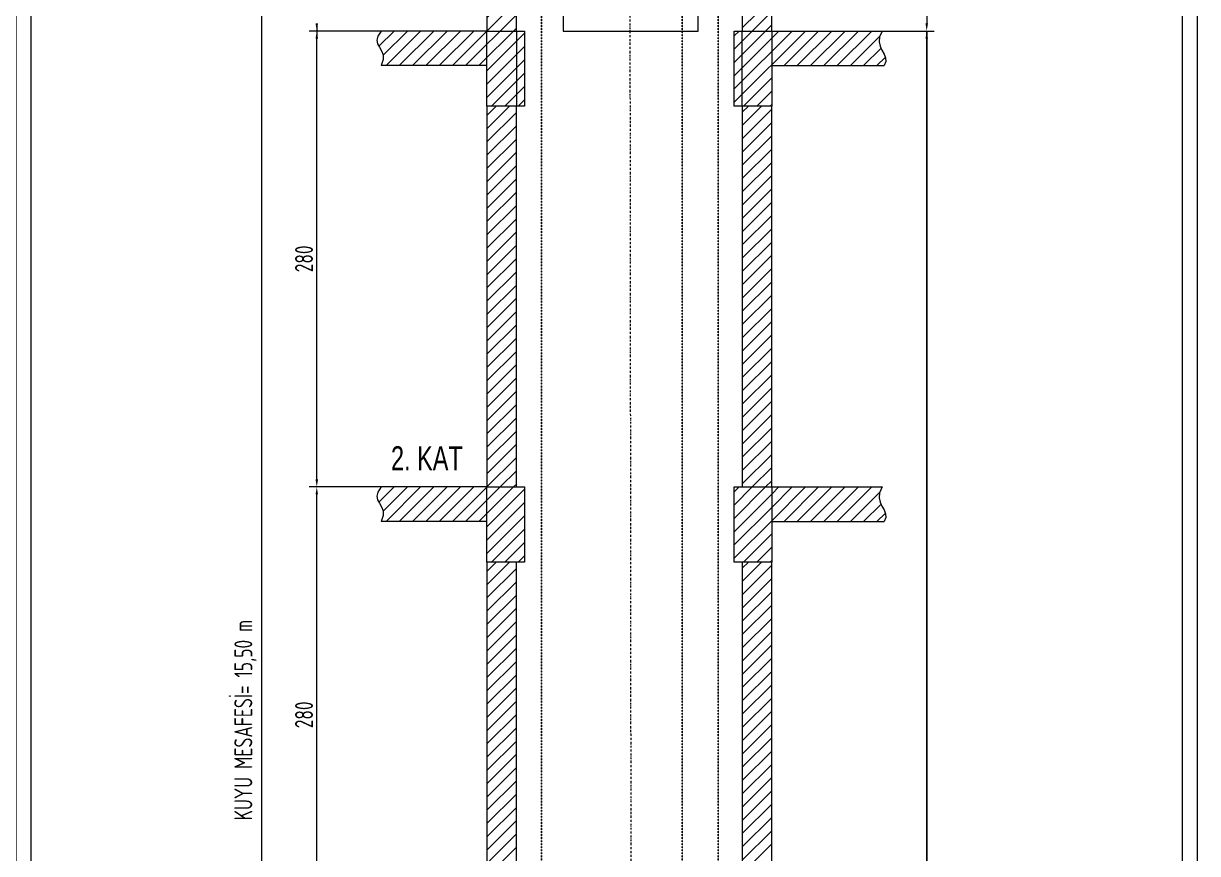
# Model space of a CAD drawing. Extents: x 273215 to 281797, y -454106 to -451256.
# Drawn here: x 280166 to 280948, y -453150 to -452597 of the extents above; entities that cross this region are included whole.
import ezdxf

# ---------------------------------------------------------------- set-up
doc = ezdxf.new("R2010")
doc.units = 0
doc.header["$MEASUREMENT"] = 0
doc.linetypes.add('DASHDOT2', pattern=[0.5, 0.25, -0.125, 0, -0.125])
doc.layers.get('0').update_dxf_attribs({"linetype": 'CONTINUOUS'})
for name, color, linetype, lineweight in [('2', 2, 'CONTINUOUS', 25), ('kaçış', 240, 'CONTINUOUS', 35), ('MİMARİKOLON', 7, 'CONTINUOUS', 50)]:
    doc.layers.add(name, color=color, linetype=linetype, lineweight=lineweight)
for name, color, linetype in [('Kolon', 7, 'CONTINUOUS'), ('YAZI', 7, 'CONTINUOUS'), ('YAZI1', 240, 'CONTINUOUS'), ('ıvır zıvır', 225, 'CONTINUOUS')]:
    doc.layers.add(name, color=color, linetype=linetype)
doc.styles.add('engiasn', font='isocpeur.ttf', dxfattribs={"width": 0.7, "height": 12})
doc.styles.add('STYLE4', font='arial.ttf')
pattern_1 = [(45, (303957.9084, -343682.39), (-4.41941738, 4.41941738), [])]

msp = doc.modelspace()

# ---------------------------------------------------------------- hatches: boundary and pattern name
at = {"layer": 'ıvır zıvır', "lineweight": 15, "ltscale": 2}
h = msp.add_hatch(dxfattribs=at)
h.set_pattern_fill('ANSI31', scale=50, style=0)
h.set_pattern_definition(pattern_1)
h.paths.add_polyline_path([(280664.28, -452348.17), (280644.65, -452348.17), (280644.65, -452601.87), (280664.28, -452601.87)])
h.paths.add_polyline_path([(280474.57, -452601.87), (280494.2, -452601.87), (280494.2, -452348.17), (280474.57, -452348.17)])
h.paths.add_polyline_path([(280499.57, -452601.87), (280474.57, -452601.87), (280474.57, -452651.87), (280499.57, -452651.87)])
h.paths.add_polyline_path([(280474.57, -452624.94), (280474.57, -452601.87), (280404.21, -452601.87), (280401.84, -452605.22), (280401.2, -452607.99), (280401.76, -452610.38), (280403, -452612.64), (280404.38, -452615), (280405.4, -452617.68), (280405.51, -452620.92), (280404.21, -452624.94)])
h.paths.add_polyline_path([(280639.28, -452651.87), (280664.28, -452651.87), (280664.28, -452601.87), (280639.28, -452601.87)])
h.paths.add_polyline_path([(280739.32, -452624.94), (280740.38, -452622.2), (280740.17, -452619.66), (280739.14, -452617.19), (280737.76, -452614.68), (280736.49, -452612), (280735.8, -452609.06), (280736.15, -452605.72), (280737.99, -452601.87), (280664.28, -452601.87), (280664.28, -452624.94)])
h = msp.add_hatch(dxfattribs=at)
h.set_pattern_fill('ANSI31', scale=50, style=0)
h.set_pattern_definition(pattern_1)
h.paths.add_polyline_path([(280664.28, -452348.17), (280644.65, -452348.17), (280644.65, -452601.87), (280664.28, -452601.87)])
h.paths.add_polyline_path([(280474.57, -452601.87), (280494.2, -452601.87), (280494.2, -452348.17), (280474.57, -452348.17)])
h.paths.add_polyline_path([(280499.57, -452601.87), (280474.57, -452601.87), (280474.57, -452651.87), (280499.57, -452651.87)])
h.paths.add_polyline_path([(280474.57, -452624.94), (280474.57, -452601.87), (280404.21, -452601.87), (280401.84, -452605.22), (280401.2, -452607.99), (280401.76, -452610.38), (280403, -452612.64), (280404.38, -452615), (280405.4, -452617.68), (280405.51, -452620.92), (280404.21, -452624.94)])
h.paths.add_polyline_path([(280639.28, -452651.87), (280664.28, -452651.87), (280664.28, -452601.87), (280639.28, -452601.87)])
h.paths.add_polyline_path([(280739.32, -452624.94), (280740.38, -452622.2), (280740.17, -452619.66), (280739.14, -452617.19), (280737.76, -452614.68), (280736.49, -452612), (280735.8, -452609.06), (280736.15, -452605.72), (280737.99, -452601.87), (280664.28, -452601.87), (280664.28, -452624.94)])

# ---------------------------------------------------------------- linework, layer by layer
msp.add_line((280767.59, -452601.87), (280767.59, -453769.25))
at = {"layer": '2', "color": 4, "linetype": 'DASHDOT2', "ltscale": 0.25}
for p, q in [((280511, -452336.49), (280511, -453745.13)), ((280604.57, -452336.49), (280604.57, -453745.51)), ((280628.57, -452336.49), (280628.57, -453878.5))]:
    msp.add_line(p, q, dxfattribs=at)
at = {"layer": 'kaçış', "color": 7, "linetype": 'Continuous', "lineweight": 15}
for p, q in [((280767.59, -452193.48), (280767.59, -452596.87)), ((280324.29, -452298.17), (280324.29, -453769.25)), ((280474.57, -452348.17), (280474.57, -452601.87)), ((280494.2, -452601.87), (280494.2, -452348.17)), ((280644.65, -452348.17), (280644.65, -452601.87)), ((280664.28, -452601.87), (280664.28, -452348.17)), ((280361.21, -452596.87), (280361.21, -452606.87)), ((280361.21, -452596.87), (280361.21, -452606.87)), ((280410.14, -452601.87), (280356.21, -452601.87)), ((280410.14, -452601.87), (280356.21, -452601.87)), ((280410.14, -452601.87), (280356.21, -452601.87)), ((280410.14, -452601.87), (280356.21, -452601.87)), ((280361.21, -452900.56), (280361.21, -452606.87)), ((280401.84, -452605.22), (280401.2, -452607.99)), ((280401.84, -452605.22), (280401.2, -452607.99)), ((280401.84, -452605.22), (280401.2, -452607.99)), ((280404.21, -452601.87), (280401.84, -452605.22)), ((280404.21, -452601.87), (280401.84, -452605.22)), ((280404.21, -452601.87), (280401.84, -452605.22)), ((280474.57, -452601.87), (280404.21, -452601.87)), ((280474.57, -452601.87), (280404.21, -452601.87)), ((280474.57, -452601.87), (280404.21, -452601.87)), ((280474.57, -452601.87), (280404.21, -452601.87)), ((280474.57, -452601.87), (280404.21, -452601.87)), ((280474.57, -452601.87), (280404.21, -452601.87)), ((280474.57, -452651.87), (280474.57, -452601.87)), ((280494.2, -452601.87), (280494.2, -452651.87)), ((280644.65, -452651.87), (280644.65, -452601.87)), ((280663.61, -452601.87), (280737.99, -452601.87)), ((280663.61, -452601.87), (280737.99, -452601.87)), ((280663.61, -452601.87), (280737.99, -452601.87)), ((280664.28, -452601.87), (280664.28, -452651.87)), ((280703.97, -452601.87), (280772.59, -452601.87)), ((280736.15, -452605.72), (280735.8, -452609.06)), ((280736.15, -452605.72), (280735.8, -452609.06)), ((280736.15, -452605.72), (280735.8, -452609.06)), ((280737.99, -452601.87), (280736.15, -452605.72)), ((280737.99, -452601.87), (280736.15, -452605.72)), ((280737.99, -452601.87), (280736.15, -452605.72)), ((280401.2, -452607.99), (280401.76, -452610.38)), ((280401.2, -452607.99), (280401.76, -452610.38)), ((280401.2, -452607.99), (280401.76, -452610.38)), ((280401.76, -452610.38), (280403, -452612.64)), ((280401.76, -452610.38), (280403, -452612.64)), ((280401.76, -452610.38), (280403, -452612.64)), ((280403, -452612.64), (280404.38, -452615)), ((280403, -452612.64), (280404.38, -452615)), ((280403, -452612.64), (280404.38, -452615)), ((280404.38, -452615), (280405.4, -452617.68)), ((280404.38, -452615), (280405.4, -452617.68)), ((280404.38, -452615), (280405.4, -452617.68)), ((280735.8, -452609.06), (280736.49, -452612)), ((280735.8, -452609.06), (280736.49, -452612)), ((280735.8, -452609.06), (280736.49, -452612)), ((280736.49, -452612), (280737.76, -452614.68)), ((280736.49, -452612), (280737.76, -452614.68)), ((280736.49, -452612), (280737.76, -452614.68)), ((280737.76, -452614.68), (280739.14, -452617.19)), ((280737.76, -452614.68), (280739.14, -452617.19)), ((280737.76, -452614.68), (280739.14, -452617.19)), ((280405.51, -452620.92), (280404.21, -452624.94)), ((280405.51, -452620.92), (280404.21, -452624.94)), ((280405.51, -452620.92), (280404.21, -452624.94)), ((280405.4, -452617.68), (280405.51, -452620.92)), ((280405.4, -452617.68), (280405.51, -452620.92)), ((280405.4, -452617.68), (280405.51, -452620.92)), ((280739.14, -452617.19), (280740.17, -452619.66)), ((280739.14, -452617.19), (280740.17, -452619.66)), ((280739.14, -452617.19), (280740.17, -452619.66)), ((280740.38, -452622.2), (280739.32, -452624.94)), ((280740.38, -452622.2), (280739.32, -452624.94)), ((280740.38, -452622.2), (280739.32, -452624.94)), ((280740.17, -452619.66), (280740.38, -452622.2)), ((280740.17, -452619.66), (280740.38, -452622.2)), ((280740.17, -452619.66), (280740.38, -452622.2)), ((280474.57, -452624.94), (280404.21, -452624.94)), ((280474.57, -452624.94), (280404.21, -452624.94)), ((280474.57, -452624.94), (280404.21, -452624.94)), ((280474.57, -452624.94), (280404.21, -452624.94)), ((280474.57, -452624.94), (280404.21, -452624.94)), ((280474.57, -452624.94), (280404.21, -452624.94)), ((280664.28, -452624.94), (280739.32, -452624.94)), ((280664.28, -452624.94), (280739.32, -452624.94)), ((280664.28, -452624.94), (280739.32, -452624.94)), ((280474.57, -452651.87), (280474.57, -452905.56)), ((280494.2, -452905.56), (280494.2, -452651.87)), ((280644.65, -452651.87), (280644.65, -452905.56)), ((280664.28, -452905.56), (280664.28, -452651.87)), ((280410.14, -452905.56), (280356.21, -452905.56)), ((280410.14, -452905.56), (280356.21, -452905.56)), ((280361.21, -453204.25), (280361.21, -452910.56)), ((280401.84, -452908.92), (280401.2, -452911.68)), ((280401.2, -452911.68), (280401.76, -452914.07)), ((280404.21, -452905.56), (280401.84, -452908.92)), ((280474.57, -452905.56), (280404.21, -452905.56)), ((280474.57, -452905.56), (280404.21, -452905.56)), ((280663.61, -452905.56), (280737.99, -452905.56)), ((280736.15, -452909.41), (280735.8, -452912.75)), ((280735.8, -452912.75), (280736.49, -452915.7)), ((280737.99, -452905.56), (280736.15, -452909.41)), ((280401.76, -452914.07), (280403, -452916.34)), ((280403, -452916.34), (280404.38, -452918.69)), ((280404.38, -452918.69), (280405.4, -452921.37)), ((280736.49, -452915.7), (280737.76, -452918.37)), ((280737.76, -452918.37), (280739.14, -452920.88)), ((280405.51, -452924.61), (280404.21, -452928.64)), ((280405.4, -452921.37), (280405.51, -452924.61)), ((280739.14, -452920.88), (280740.17, -452923.35)), ((280740.38, -452925.9), (280739.32, -452928.64)), ((280740.17, -452923.35), (280740.38, -452925.9)), ((280474.57, -452928.64), (280404.21, -452928.64)), ((280474.57, -452928.64), (280404.21, -452928.64)), ((280664.28, -452928.64), (280739.32, -452928.64)), ((280474.57, -452955.56), (280474.57, -453209.25)), ((280494.2, -453209.25), (280494.2, -452955.56)), ((280644.65, -452955.56), (280644.65, -453209.25)), ((280664.28, -453209.25), (280664.28, -452955.56))]:
    msp.add_line(p, q, dxfattribs=at)
msp.add_lwpolyline([(280540.31, -452381.87), (280525.31, -452381.87), (280525.31, -452396.87), (280525.31, -452601.87), (280615.31, -452601.87), (280615.31, -452381.87), (280540.31, -452381.87)], dxfattribs=at)
for points in [[(280360.37, -452596.87), (280362.04, -452596.87), (280361.21, -452601.87)], [(280360.37, -452596.87), (280362.04, -452596.87), (280361.21, -452601.87)], [(280360.37, -452596.87), (280362.04, -452596.87), (280361.21, -452601.87)], [(280766.76, -452596.87), (280768.42, -452596.87), (280767.59, -452601.87)], [(280360.37, -452606.87), (280362.04, -452606.87), (280361.21, -452601.87)], [(280360.37, -452606.87), (280362.04, -452606.87), (280361.21, -452601.87)], [(280360.37, -452606.87), (280362.04, -452606.87), (280361.21, -452601.87)], [(280766.76, -452606.87), (280768.42, -452606.87), (280767.59, -452601.87)], [(280360.37, -452900.56), (280362.04, -452900.56), (280361.21, -452905.56)], [(280360.37, -452910.56), (280362.04, -452910.56), (280361.21, -452905.56)]]:
    msp.add_solid(points, dxfattribs=at)
at = {"layer": 'Kolon', "color": 7, "linetype": 'DASHDOT2', "lineweight": 15, "ltscale": 5}
msp.add_line((280571.41, -453885.11), (280569.63, -452188.48), dxfattribs=at)
at = {"layer": 'MİMARİKOLON', "color": 7, "lineweight": 15}
for points in [[(280474.57, -452601.87), (280499.57, -452601.87), (280499.57, -452651.87), (280474.57, -452651.87)], [(280474.57, -452601.87), (280499.57, -452601.87), (280499.57, -452651.87), (280474.57, -452651.87)], [(280474.57, -452601.87), (280499.57, -452601.87), (280499.57, -452651.87), (280474.57, -452651.87)], [(280639.28, -452601.87), (280664.28, -452601.87), (280664.28, -452651.87), (280639.28, -452651.87)], [(280639.28, -452601.87), (280664.28, -452601.87), (280664.28, -452651.87), (280639.28, -452651.87)], [(280639.28, -452601.87), (280664.28, -452601.87), (280664.28, -452651.87), (280639.28, -452651.87)], [(280474.57, -452905.56), (280499.57, -452905.56), (280499.57, -452955.56), (280474.57, -452955.56)], [(280639.28, -452905.56), (280664.28, -452905.56), (280664.28, -452955.56), (280639.28, -452955.56)]]:
    msp.add_lwpolyline(points, close=True, dxfattribs=at)
at = {"layer": 'YAZI1', "color": 2, "linetype": 'Continuous', "lineweight": 15}
for points in [[(280160.8, -454105.6), (280947.99, -454105.6), (280947.99, -451255.6), (280160.8, -451255.6)], [(280170.8, -454095.6), (280937.99, -454095.6), (280937.99, -451265.6), (280170.8, -451265.6)]]:
    msp.add_lwpolyline(points, close=True, dxfattribs=at)
at = {"layer": 'ıvır zıvır', "color": 7, "lineweight": 15, "ltscale": 2}
for p, q in [((280474.57, -452658.11), (280480.81, -452651.87)), ((280474.57, -452666.95), (280489.65, -452651.87)), ((280644.65, -452655.97), (280648.75, -452651.87)), ((280644.65, -452664.81), (280657.59, -452651.87)), ((280644.65, -452673.65), (280664.28, -452654.01)), ((280474.57, -452675.79), (280494.2, -452656.15)), ((280474.57, -452684.63), (280494.2, -452664.99)), ((280644.65, -452682.49), (280664.28, -452662.85)), ((280474.57, -452693.47), (280494.2, -452673.83)), ((280644.65, -452691.33), (280664.28, -452671.69)), ((280474.57, -452702.31), (280494.2, -452682.67)), ((280644.65, -452700.17), (280664.28, -452680.53)), ((280474.57, -452711.14), (280494.2, -452691.51)), ((280644.65, -452709), (280664.28, -452689.37)), ((280474.57, -452719.98), (280494.2, -452700.35)), ((280644.65, -452717.84), (280664.28, -452698.21)), ((280474.57, -452728.82), (280494.2, -452709.19)), ((280644.65, -452726.68), (280664.28, -452707.05)), ((280644.65, -452735.52), (280664.28, -452715.89)), ((280474.57, -452737.66), (280494.2, -452718.03)), ((280644.65, -452744.36), (280664.28, -452724.73)), ((280474.57, -452746.5), (280494.2, -452726.86)), ((280474.57, -452755.34), (280494.2, -452735.7)), ((280644.65, -452753.2), (280664.28, -452733.56)), ((280474.57, -452764.18), (280494.2, -452744.54)), ((280644.65, -452762.04), (280664.28, -452742.4)), ((280474.57, -452773.02), (280494.2, -452753.38)), ((280644.65, -452770.88), (280664.28, -452751.24)), ((280474.57, -452781.85), (280494.2, -452762.22)), ((280644.65, -452779.72), (280664.28, -452760.08)), ((280474.57, -452790.69), (280494.2, -452771.06)), ((280644.65, -452788.55), (280664.28, -452768.92)), ((280644.65, -452797.39), (280664.28, -452777.76)), ((280474.57, -452799.53), (280494.2, -452779.9)), ((280644.65, -452806.23), (280664.28, -452786.6)), ((280474.57, -452808.37), (280494.2, -452788.74)), ((280644.65, -452815.07), (280664.28, -452795.44)), ((280474.57, -452817.21), (280494.2, -452797.58)), ((280474.57, -452826.05), (280494.2, -452806.41)), ((280644.65, -452823.91), (280664.28, -452804.28)), ((280474.57, -452834.89), (280494.2, -452815.25)), ((280644.65, -452832.75), (280664.28, -452813.11)), ((280474.57, -452843.73), (280494.2, -452824.09)), ((280644.65, -452841.59), (280664.28, -452821.95)), ((280474.57, -452852.57), (280494.2, -452832.93)), ((280644.65, -452850.43), (280664.28, -452830.79)), ((280474.57, -452861.4), (280494.2, -452841.77)), ((280644.65, -452859.27), (280664.28, -452839.63)), ((280644.65, -452868.1), (280664.28, -452848.47)), ((280474.57, -452870.24), (280494.2, -452850.61)), ((280644.65, -452876.94), (280664.28, -452857.31)), ((280474.57, -452879.08), (280494.2, -452859.45)), ((280474.57, -452887.92), (280494.2, -452868.29)), ((280644.65, -452885.78), (280664.28, -452866.15)), ((280474.57, -452896.76), (280494.2, -452877.12)), ((280644.65, -452894.62), (280664.28, -452874.99)), ((280474.61, -452905.56), (280494.2, -452885.96)), ((280644.65, -452903.46), (280664.28, -452883.82)), ((280483.45, -452905.56), (280494.2, -452894.8)), ((280651.39, -452905.56), (280664.28, -452892.66)), ((280492.29, -452905.56), (280494.2, -452903.64)), ((280660.22, -452905.56), (280664.28, -452901.5)), ((280402.63, -452915.67), (280412.74, -452905.56)), ((280405.41, -452921.73), (280421.58, -452905.56)), ((280407.34, -452928.64), (280430.41, -452905.56)), ((280416.18, -452928.64), (280439.25, -452905.56)), ((280425.01, -452928.64), (280448.09, -452905.56)), ((280433.85, -452928.64), (280456.93, -452905.56)), ((280442.69, -452928.64), (280465.77, -452905.56)), ((280451.53, -452928.64), (280474.57, -452905.6)), ((280474.57, -452905.6), (280474.61, -452905.56)), ((280474.57, -452914.44), (280483.45, -452905.56)), ((280474.57, -452923.28), (280492.29, -452905.56)), ((280474.57, -452932.11), (280499.57, -452907.11)), ((280639.28, -452908.82), (280642.55, -452905.56)), ((280639.28, -452917.66), (280651.39, -452905.56)), ((280639.28, -452926.5), (280660.22, -452905.56)), ((280639.28, -452935.34), (280664.28, -452910.34)), ((280664.28, -452910.34), (280669.06, -452905.56)), ((280664.28, -452919.18), (280677.9, -452905.56)), ((280664.28, -452928.02), (280686.74, -452905.56)), ((280672.5, -452928.64), (280695.58, -452905.56)), ((280681.34, -452928.64), (280704.42, -452905.56)), ((280690.18, -452928.64), (280713.26, -452905.56)), ((280699.02, -452928.64), (280722.1, -452905.56)), ((280707.86, -452928.64), (280730.93, -452905.56)), ((280716.7, -452928.64), (280736.35, -452908.98)), ((280460.37, -452928.64), (280474.57, -452914.44)), ((280474.57, -452940.95), (280499.57, -452915.95)), ((280639.28, -452944.18), (280664.28, -452919.18)), ((280725.54, -452928.64), (280737.13, -452917.04)), ((280469.21, -452928.64), (280474.57, -452923.28)), ((280474.57, -452949.79), (280499.57, -452924.79)), ((280639.28, -452953.02), (280664.28, -452928.02)), ((280734.37, -452928.64), (280740.02, -452922.99)), ((280477.64, -452955.56), (280499.57, -452933.63)), ((280486.48, -452955.56), (280499.57, -452942.47)), ((280645.58, -452955.56), (280664.28, -452936.86)), ((280495.32, -452955.56), (280499.57, -452951.31)), ((280654.42, -452955.56), (280664.28, -452945.7)), ((280474.57, -452961.8), (280480.81, -452955.56)), ((280474.57, -452970.64), (280489.65, -452955.56)), ((280644.65, -452959.66), (280648.75, -452955.56)), ((280644.65, -452968.5), (280657.59, -452955.56)), ((280644.65, -452977.34), (280664.28, -452957.71)), ((280663.26, -452955.56), (280664.28, -452954.54)), ((280474.57, -452979.48), (280494.2, -452959.85)), ((280644.65, -452986.18), (280664.28, -452966.55)), ((280474.57, -452988.32), (280494.2, -452968.69)), ((280644.65, -452995.02), (280664.28, -452975.38)), ((280474.57, -452997.16), (280494.2, -452977.52)), ((280474.57, -453006), (280494.2, -452986.36)), ((280644.65, -453003.86), (280664.28, -452984.22)), ((280474.57, -453014.84), (280494.2, -452995.2)), ((280644.65, -453012.7), (280664.28, -452993.06)), ((280474.57, -453023.68), (280494.2, -453004.04)), ((280644.65, -453021.54), (280664.28, -453001.9)), ((280474.57, -453032.51), (280494.2, -453012.88)), ((280644.65, -453030.37), (280664.28, -453010.74)), ((280474.57, -453041.35), (280494.2, -453021.72)), ((280644.65, -453039.21), (280664.28, -453019.58)), ((280644.65, -453048.05), (280664.28, -453028.42)), ((280474.57, -453050.19), (280494.2, -453030.56)), ((280644.65, -453056.89), (280664.28, -453037.26)), ((280474.57, -453059.03), (280494.2, -453039.4)), ((280474.57, -453067.87), (280494.2, -453048.23)), ((280644.65, -453065.73), (280664.28, -453046.1)), ((280474.57, -453076.71), (280494.2, -453057.07)), ((280644.65, -453074.57), (280664.28, -453054.93)), ((280474.57, -453085.55), (280494.2, -453065.91)), ((280644.65, -453083.41), (280664.28, -453063.77)), ((280474.57, -453094.39), (280494.2, -453074.75)), ((280644.65, -453092.25), (280664.28, -453072.61)), ((280474.57, -453103.22), (280494.2, -453083.59)), ((280644.65, -453101.09), (280664.28, -453081.45)), ((280474.57, -453112.06), (280494.2, -453092.43)), ((280644.65, -453109.92), (280664.28, -453090.29)), ((280644.65, -453118.76), (280664.28, -453099.13)), ((280474.57, -453120.9), (280494.2, -453101.27)), ((280644.65, -453127.6), (280664.28, -453107.97)), ((280474.57, -453129.74), (280494.2, -453110.11)), ((280474.57, -453138.58), (280494.2, -453118.95)), ((280644.65, -453136.44), (280664.28, -453116.81)), ((280474.57, -453147.42), (280494.2, -453127.78)), ((280644.65, -453145.28), (280664.28, -453125.64)), ((280474.57, -453156.26), (280494.2, -453136.62)), ((280644.65, -453154.12), (280664.28, -453134.48)), ((280474.57, -453165.1), (280494.2, -453145.46)), ((280644.65, -453162.96), (280664.28, -453143.32))]:
    msp.add_line(p, q, dxfattribs=at)

# ---------------------------------------------------------------- texts
at = {"layer": 'kaçış', "color": 7, "linetype": 'Continuous', "lineweight": 15, "style": 'engiasn', "width": 0.7}
for p in [(280358.71, -452762.53), (280358.71, -453066.23)]:
    msp.add_text('280 ', height=12, rotation=90, dxfattribs=at).set_placement(p)
at = {"layer": 'kaçış', "color": 7, "linetype": 'Continuous', "lineweight": 15, "insert": (280313.67, -453060.88), "char_height": 12, "attachment_point": 5, "rotation": 90, "style": 'engiasn'}
msp.add_mtext('\\A1;KUYU MESAFESİ= 15,50 m', dxfattribs=at)
at = {"layer": 'YAZI', "color": 7, "lineweight": 15, "style": 'STYLE4', "width": 0.7}
msp.add_text('2. KAT', height=16, dxfattribs=at).set_placement((280410.65, -452894.43))

doc.saveas('drawing.dxf')
